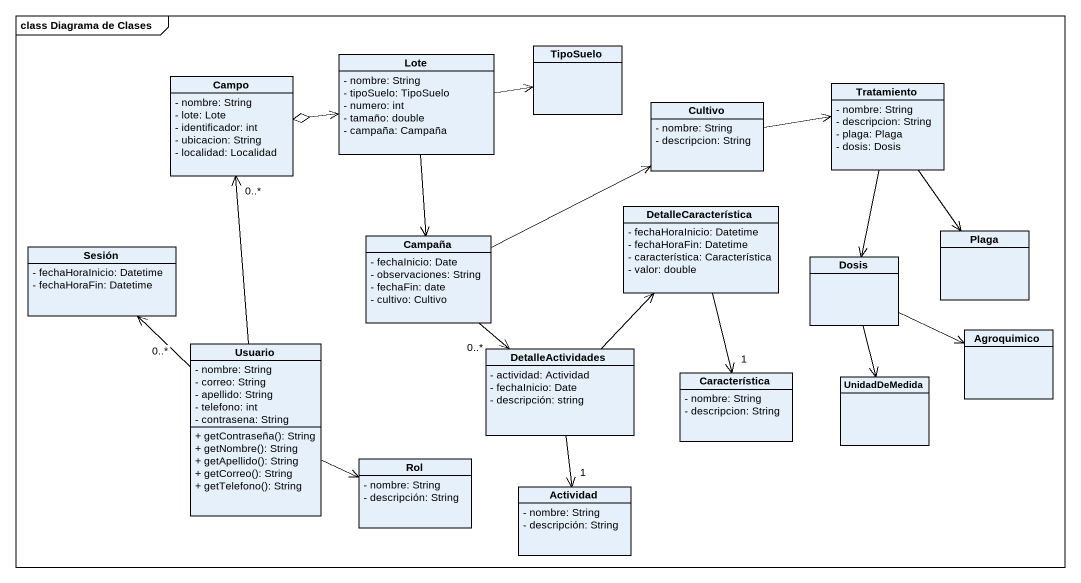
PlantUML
@startuml
mainframe class Diagrama de Clases
hide circle
hide empty members
skinparam classAttributeIconSize 0
class TipoSuelo
class Campo {
  - nombre: String
  - lote: Lote
  - identificador: int
  - ubicacion: String
  - localidad: Localidad
}
class Lote {
  - nombre: String
  - tipoSuelo: TipoSuelo
  - numero: int
  - tamaño: double
  - campaña: Campaña
}
class Tratamiento {
  - nombre: String
  - descripcion: String
  - plaga: Plaga
  - dosis: Dosis
}
class Cultivo {
  - nombre: String
  - descripcion: String
}
class DetalleCaracterística {
  - fechaHoraInicio: Datetime
  - fechaHoraFin: Datetime
  - característica: Característica
  - valor: double
}
class Sesión {
  - fechaHoraInicio: Datetime
  - fechaHoraFin: Datetime
}
class Campaña {
  - fechaInicio: Date
  - observaciones: String
  - fechaFin: date
  - cultivo: Cultivo
}
class Dosis
class Plaga
class Usuario {
  - nombre: String
  - correo: String
  - apellido: String
  - telefono: int
  - contrasena: String
  + getContraseña(): String
  + getNombre(): String
  + getApellido(): String
  + getCorreo(): String
  + getTelefono(): String
}
class DetalleActividades {
  - actividad: Actividad
  - fechaInicio: Date
  - descripción: string
}
class Agroquimico
class Característica {
  - nombre: String
  - descripcion: String
}
class UnidadDeMedida
class Rol {
  - nombre: String
  - descripción: String
}
class Actividad {
  - nombre: String
  - descripción: String
}
Lote -right-> TipoSuelo
Lote <-left-o Campo
Lote --> Campaña
Tratamiento --> Dosis
Tratamiento --> Plaga
Cultivo -right-> Tratamiento
DetalleCaracterística --> "1" Característica
Campaña -right-> Cultivo
Campaña --> "0..*" DetalleActividades
Dosis -right-> Agroquimico
Dosis --> UnidadDeMedida
Usuario -up-> "0..*" Campo
Usuario -up-> "0..*" Sesión
Usuario -right-> Rol
DetalleActividades -up-> DetalleCaracterística
DetalleActividades --> "1" Actividad
@enduml
